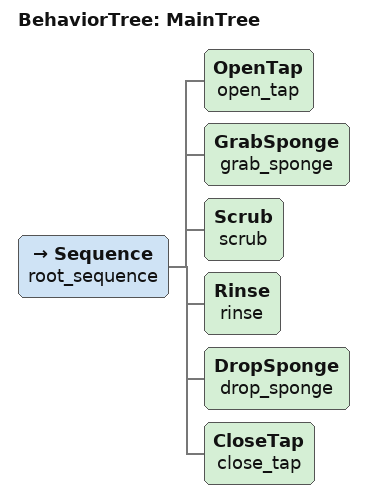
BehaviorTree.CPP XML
<root BTCPP_format="4" main_tree_to_execute = "MainTree" >
    <BehaviorTree ID="MainTree">
       <Sequence name="root_sequence">
            <OpenTap   name="open_tap"/>
            <GrabSponge   name="grab_sponge"/>
            <Scrub        name="scrub"/>
            <Rinse        name="rinse"/>
            <DropSponge   name="drop_sponge"/>
            <CloseTap  name="close_tap"/>
       </Sequence>
    </BehaviorTree>
</root>
